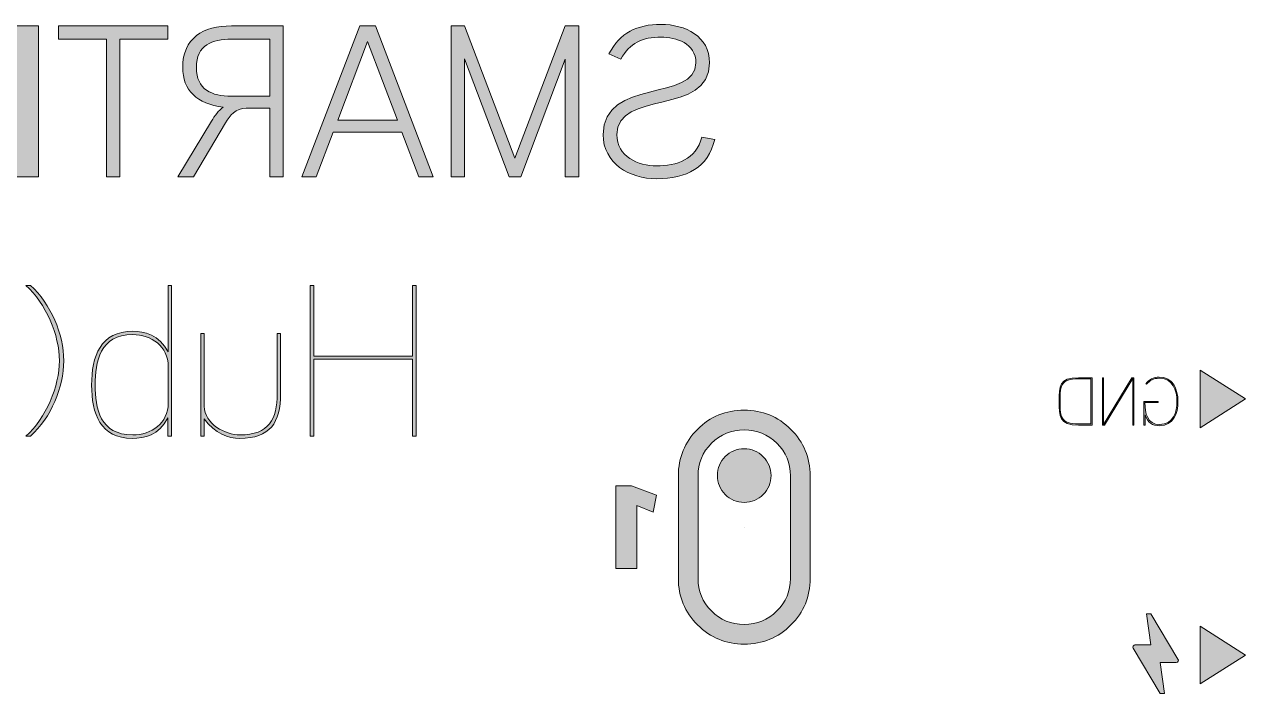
# Model space of a CAD drawing. Header units: centimetres. Extents: x 0.09 to 3.73, y -8.23 to -2.14.
# Drawn here: x 1.914 to 3.733, y -3.133 to -2.136 of the extents above; entities that cross this region are included whole.
import ezdxf

# ---------------------------------------------------------------- set-up
doc = ezdxf.new("R2010")
doc.units = ezdxf.units.CM
doc.header["$MEASUREMENT"] = 0
doc.layers.add('Camada 1', color=7, linetype='Continuous', lineweight=0)

# ---------------------------------------------------------------- blocks, each defined once
blk = doc.blocks.new('Block_5')
at = {"layer": 'Camada 1', "true_color": 0x010101, "transparency": 33554687}
h = blk.add_hatch(color=18, dxfattribs=at)
h.dxf.hatch_style = 2
edge = h.paths.add_edge_path()
edge.add_spline(control_points=[(2.9862, -2.8851), (2.9862, -2.8851), (2.9862, -2.8851), (2.9862, -2.8851), (2.9862, -2.8851), (2.9862, -2.8851), (2.9862, -2.8851), (2.9862, -2.8851), (2.9862, -2.8851), (2.9862, -2.8851), (2.9862, -2.8851), (2.9862, -2.8851), (2.9862, -2.8851), (2.9862, -2.8851), (2.9862, -2.8851), (2.9862, -2.8851), (2.9862, -2.8851), (2.9862, -2.8851), (2.9862, -2.8851), (2.9862, -2.8851), (2.9862, -2.8851), (2.9862, -2.8851), (2.9862, -2.8851), (2.9862, -2.8851), (2.9862, -2.8851)], knot_values=[0, 0, 0, 0, 1, 1, 1, 2, 2, 2, 3, 3, 3, 4, 4, 4, 5, 5, 5, 6, 6, 6, 7, 7, 7, 8, 8, 8, 8], degree=3, periodic=0)
edge = h.paths.add_edge_path()
edge.add_spline(control_points=[(2.9579, -2.8366), (2.9656, -2.8443), (2.9751, -2.8482), (2.9862, -2.8482), (2.9974, -2.8482), (3.0069, -2.8443), (3.0146, -2.8366), (3.0223, -2.8289), (3.0262, -2.8194), (3.0262, -2.8082), (3.0262, -2.7973), (3.0223, -2.788), (3.0146, -2.7801), (3.0069, -2.7722), (2.9974, -2.7683), (2.9862, -2.7683), (2.9751, -2.7683), (2.9656, -2.7722), (2.9579, -2.7799), (2.9502, -2.7876), (2.9463, -2.7971), (2.9463, -2.8082), (2.9463, -2.8194), (2.9502, -2.8289), (2.9579, -2.8366)], knot_values=[0, 0, 0, 0, 1, 1, 1, 2, 2, 2, 3, 3, 3, 4, 4, 4, 5, 5, 5, 6, 6, 6, 7, 7, 7, 8, 8, 8, 8], degree=3, periodic=0)
edge = h.paths.add_edge_path()
edge.add_spline(control_points=[(2.9174, -2.9616), (2.9174, -2.9804), (2.924, -2.9965), (2.9373, -3.0099), (2.9507, -3.0234), (2.967, -3.0301), (2.9862, -3.0301), (3.0053, -3.0301), (3.0215, -3.0234), (3.035, -3.0099), (3.0484, -2.9965), (3.0551, -2.9804), (3.0551, -2.9616), (3.0551, -2.9616), (3.0551, -2.8086), (3.0551, -2.8086), (3.0551, -2.7896), (3.0484, -2.7734), (3.035, -2.7601), (3.0215, -2.7468), (3.0053, -2.7401), (2.9862, -2.7401), (2.9672, -2.7401), (2.951, -2.7468), (2.9375, -2.7601), (2.9241, -2.7734), (2.9174, -2.7897), (2.9174, -2.809), (2.9174, -2.809), (2.9174, -2.9616), (2.9174, -2.9616)], knot_values=[0, 0, 0, 0, 1, 1, 1, 2, 2, 2, 3, 3, 3, 4, 4, 4, 5, 5, 5, 6, 6, 6, 7, 7, 7, 8, 8, 8, 9, 9, 9, 10, 10, 10, 10], degree=3, periodic=0)
edge = h.paths.add_edge_path()
edge.add_spline(control_points=[(2.8881, -2.8086), (2.8881, -2.7815), (2.8976, -2.7584), (2.9166, -2.7394), (2.9356, -2.7203), (2.9588, -2.7108), (2.9862, -2.7108), (3.0134, -2.7108), (3.0365, -2.7203), (3.0557, -2.7394), (3.0749, -2.7584), (3.0844, -2.7815), (3.0844, -2.8086), (3.0844, -2.8086), (3.0844, -2.9616), (3.0844, -2.9616), (3.0844, -2.9888), (3.0749, -3.0118), (3.0559, -3.0309), (3.0369, -3.0499), (3.0136, -3.0594), (2.9862, -3.0594), (2.9591, -3.0594), (2.936, -3.0499), (2.9168, -3.0309), (2.8976, -3.0118), (2.8881, -2.9888), (2.8881, -2.9616), (2.8881, -2.9616), (2.8881, -2.8086), (2.8881, -2.8086)], knot_values=[0, 0, 0, 0, 1, 1, 1, 2, 2, 2, 3, 3, 3, 4, 4, 4, 5, 5, 5, 6, 6, 6, 7, 7, 7, 8, 8, 8, 9, 9, 9, 10, 10, 10, 10], degree=3, periodic=0)
at = {"layer": 'Camada 1', "true_color": 0x1d1d1b, "transparency": 33554687}
h = blk.add_hatch(color=250, dxfattribs=at)
h.dxf.hatch_style = 2
edge = h.paths.add_edge_path()
edge.add_spline(control_points=[(2.7948, -2.9466), (2.7948, -2.9466), (2.7948, -2.8236), (2.7948, -2.8236), (2.7948, -2.8236), (2.8185, -2.8236), (2.8185, -2.8236), (2.8185, -2.8236), (2.8554, -2.8375), (2.8554, -2.8375), (2.8554, -2.8375), (2.8506, -2.8629), (2.8506, -2.8629), (2.8506, -2.8629), (2.8262, -2.8528), (2.8262, -2.8528), (2.8262, -2.8528), (2.8262, -2.9466), (2.8262, -2.9466), (2.8262, -2.9466), (2.7948, -2.9466), (2.7948, -2.9466)], knot_values=[0, 0, 0, 0, 1, 1, 1, 2, 2, 2, 3, 3, 3, 4, 4, 4, 5, 5, 5, 6, 6, 6, 7, 7, 7, 7], degree=3, periodic=0)
at = {"layer": 'Camada 1'}
for points, knots in [([(2.8881, -2.8086), (2.8881, -2.7815), (2.8976, -2.7584), (2.9166, -2.7394), (2.9356, -2.7203), (2.9588, -2.7108), (2.9862, -2.7108), (3.0134, -2.7108), (3.0365, -2.7203), (3.0557, -2.7394), (3.0749, -2.7584), (3.0844, -2.7815), (3.0844, -2.8086), (3.0844, -2.8086), (3.0844, -2.9616), (3.0844, -2.9616), (3.0844, -2.9888), (3.0749, -3.0118), (3.0559, -3.0309), (3.0369, -3.0499), (3.0136, -3.0594), (2.9862, -3.0594), (2.9591, -3.0594), (2.936, -3.0499), (2.9168, -3.0309), (2.8976, -3.0118), (2.8881, -2.9888), (2.8881, -2.9616), (2.8881, -2.9616), (2.8881, -2.8086), (2.8881, -2.8086)], [0, 0, 0, 0, 1, 1, 1, 2, 2, 2, 3, 3, 3, 4, 4, 4, 5, 5, 5, 6, 6, 6, 7, 7, 7, 8, 8, 8, 9, 9, 9, 10, 10, 10, 10]), ([(2.9174, -2.9616), (2.9174, -2.9804), (2.924, -2.9965), (2.9373, -3.0099), (2.9507, -3.0234), (2.967, -3.0301), (2.9862, -3.0301), (3.0053, -3.0301), (3.0215, -3.0234), (3.035, -3.0099), (3.0484, -2.9965), (3.0551, -2.9804), (3.0551, -2.9616), (3.0551, -2.9616), (3.0551, -2.8086), (3.0551, -2.8086), (3.0551, -2.7896), (3.0484, -2.7734), (3.035, -2.7601), (3.0215, -2.7468), (3.0053, -2.7401), (2.9862, -2.7401), (2.9672, -2.7401), (2.951, -2.7468), (2.9375, -2.7601), (2.9241, -2.7734), (2.9174, -2.7897), (2.9174, -2.809), (2.9174, -2.809), (2.9174, -2.9616), (2.9174, -2.9616)], [0, 0, 0, 0, 1, 1, 1, 2, 2, 2, 3, 3, 3, 4, 4, 4, 5, 5, 5, 6, 6, 6, 7, 7, 7, 8, 8, 8, 9, 9, 9, 10, 10, 10, 10]), ([(2.9579, -2.8366), (2.9656, -2.8443), (2.9751, -2.8482), (2.9862, -2.8482), (2.9974, -2.8482), (3.0069, -2.8443), (3.0146, -2.8366), (3.0223, -2.8289), (3.0262, -2.8194), (3.0262, -2.8082), (3.0262, -2.7973), (3.0223, -2.788), (3.0146, -2.7801), (3.0069, -2.7722), (2.9974, -2.7683), (2.9862, -2.7683), (2.9751, -2.7683), (2.9656, -2.7722), (2.9579, -2.7799), (2.9502, -2.7876), (2.9463, -2.7971), (2.9463, -2.8082), (2.9463, -2.8194), (2.9502, -2.8289), (2.9579, -2.8366)], [0, 0, 0, 0, 1, 1, 1, 2, 2, 2, 3, 3, 3, 4, 4, 4, 5, 5, 5, 6, 6, 6, 7, 7, 7, 8, 8, 8, 8]), ([(2.7948, -2.9466), (2.7948, -2.9466), (2.7948, -2.8236), (2.7948, -2.8236), (2.7948, -2.8236), (2.8185, -2.8236), (2.8185, -2.8236), (2.8185, -2.8236), (2.8554, -2.8375), (2.8554, -2.8375), (2.8554, -2.8375), (2.8506, -2.8629), (2.8506, -2.8629), (2.8506, -2.8629), (2.8262, -2.8528), (2.8262, -2.8528), (2.8262, -2.8528), (2.8262, -2.9466), (2.8262, -2.9466), (2.8262, -2.9466), (2.7948, -2.9466), (2.7948, -2.9466)], [0, 0, 0, 0, 1, 1, 1, 2, 2, 2, 3, 3, 3, 4, 4, 4, 5, 5, 5, 6, 6, 6, 7, 7, 7, 7]), ([(2.9862, -2.8851), (2.9862, -2.8851), (2.9862, -2.8851), (2.9862, -2.8851), (2.9862, -2.8851), (2.9862, -2.8851), (2.9862, -2.8851), (2.9862, -2.8851), (2.9862, -2.8851), (2.9862, -2.8851), (2.9862, -2.8851), (2.9862, -2.8851), (2.9862, -2.8851), (2.9862, -2.8851), (2.9862, -2.8851), (2.9862, -2.8851), (2.9862, -2.8851), (2.9862, -2.8851), (2.9862, -2.8851), (2.9862, -2.8851), (2.9862, -2.8851), (2.9862, -2.8851), (2.9862, -2.8851), (2.9862, -2.8851), (2.9862, -2.8851)], [0, 0, 0, 0, 1, 1, 1, 2, 2, 2, 3, 3, 3, 4, 4, 4, 5, 5, 5, 6, 6, 6, 7, 7, 7, 8, 8, 8, 8])]:
    blk.add_open_spline(points, degree=3, knots=knots, dxfattribs=at)
blk = doc.blocks.new('Block_6')
at = {"layer": 'Camada 1', "true_color": 0x1d1d1b, "transparency": 33554687}
h = blk.add_hatch(color=250, dxfattribs=at)
h.dxf.hatch_style = 2
edge = h.paths.add_edge_path()
edge.add_spline(control_points=[(3.4569, -2.6977), (3.4569, -2.7045), (3.4563, -2.7161), (3.4603, -2.7227), (3.4639, -2.7287), (3.471, -2.7313), (3.4843, -2.7313), (3.4843, -2.7313), (3.5027, -2.7313), (3.5027, -2.7313), (3.5027, -2.7313), (3.5027, -2.664), (3.5027, -2.664), (3.5027, -2.664), (3.4843, -2.664), (3.4843, -2.664), (3.471, -2.664), (3.4639, -2.6666), (3.4603, -2.6726), (3.4563, -2.6793), (3.4569, -2.6909), (3.4569, -2.6977)], knot_values=[0, 0, 0, 0, 1, 1, 1, 2, 2, 2, 3, 3, 3, 4, 4, 4, 5, 5, 5, 6, 6, 6, 7, 7, 7, 7], degree=3, periodic=0)
edge = h.paths.add_edge_path()
edge.add_spline(control_points=[(3.4553, -2.6977), (3.4553, -2.675), (3.4556, -2.6624), (3.484, -2.6624), (3.484, -2.6624), (3.5043, -2.6624), (3.5043, -2.6624), (3.5043, -2.6624), (3.5043, -2.733), (3.5043, -2.733), (3.5043, -2.733), (3.484, -2.733), (3.484, -2.733), (3.4556, -2.733), (3.4553, -2.7203), (3.4553, -2.6977)], knot_values=[0, 0, 0, 0, 1, 1, 1, 2, 2, 2, 3, 3, 3, 4, 4, 4, 5, 5, 5, 5], degree=3, periodic=0)
h = blk.add_hatch(color=250, dxfattribs=at)
h.dxf.hatch_style = 2
edge = h.paths.add_edge_path()
edge.add_spline(control_points=[(3.5198, -2.6624), (3.5198, -2.6624), (3.5214, -2.6624), (3.5214, -2.6624), (3.5214, -2.6624), (3.5214, -2.7319), (3.5214, -2.7319), (3.5214, -2.7319), (3.5638, -2.6624), (3.5638, -2.6624), (3.5638, -2.6624), (3.5668, -2.6624), (3.5668, -2.6624), (3.5668, -2.6624), (3.5668, -2.733), (3.5668, -2.733), (3.5668, -2.733), (3.5652, -2.733), (3.5652, -2.733), (3.5652, -2.733), (3.5652, -2.6635), (3.5652, -2.6635), (3.5652, -2.6635), (3.5227, -2.733), (3.5227, -2.733), (3.5227, -2.733), (3.5198, -2.733), (3.5198, -2.733), (3.5198, -2.733), (3.5198, -2.6624), (3.5198, -2.6624)], knot_values=[0, 0, 0, 0, 1, 1, 1, 2, 2, 2, 3, 3, 3, 4, 4, 4, 5, 5, 5, 6, 6, 6, 7, 7, 7, 8, 8, 8, 9, 9, 9, 10, 10, 10, 10], degree=3, periodic=0)
h = blk.add_hatch(color=250, dxfattribs=at)
h.dxf.hatch_style = 2
edge = h.paths.add_edge_path()
edge.add_spline(control_points=[(3.6027, -2.6978), (3.6027, -2.6978), (3.6027, -2.6996), (3.6027, -2.6996), (3.6027, -2.6996), (3.5831, -2.6996), (3.5831, -2.6996), (3.5831, -2.7157), (3.5868, -2.7322), (3.605, -2.7322), (3.6254, -2.7322), (3.6307, -2.7134), (3.6307, -2.6977), (3.6307, -2.6815), (3.6253, -2.6632), (3.6045, -2.6632), (3.5958, -2.6632), (3.5908, -2.6664), (3.5856, -2.6722), (3.5856, -2.6722), (3.5843, -2.6713), (3.5843, -2.6713), (3.59, -2.6648), (3.5954, -2.6615), (3.6045, -2.6615), (3.6248, -2.6615), (3.6323, -2.6794), (3.6323, -2.6977), (3.6323, -2.7159), (3.6255, -2.7339), (3.605, -2.7339), (3.5943, -2.7339), (3.5872, -2.7299), (3.5833, -2.7176), (3.5833, -2.7176), (3.5833, -2.733), (3.5833, -2.733), (3.5833, -2.733), (3.5814, -2.733), (3.5814, -2.733), (3.5814, -2.733), (3.5814, -2.6978), (3.5814, -2.6978), (3.5814, -2.6978), (3.6027, -2.6978), (3.6027, -2.6978)], knot_values=[0, 0, 0, 0, 1, 1, 1, 2, 2, 2, 3, 3, 3, 4, 4, 4, 5, 5, 5, 6, 6, 6, 7, 7, 7, 8, 8, 8, 9, 9, 9, 10, 10, 10, 11, 11, 11, 12, 12, 12, 13, 13, 13, 14, 14, 14, 15, 15, 15, 15], degree=3, periodic=0)
at = {"layer": 'Camada 1'}
for points, knots in [([(3.4553, -2.6977), (3.4553, -2.675), (3.4556, -2.6624), (3.484, -2.6624), (3.484, -2.6624), (3.5043, -2.6624), (3.5043, -2.6624), (3.5043, -2.6624), (3.5043, -2.733), (3.5043, -2.733), (3.5043, -2.733), (3.484, -2.733), (3.484, -2.733), (3.4556, -2.733), (3.4553, -2.7203), (3.4553, -2.6977)], [0, 0, 0, 0, 1, 1, 1, 2, 2, 2, 3, 3, 3, 4, 4, 4, 5, 5, 5, 5]), ([(3.4569, -2.6977), (3.4569, -2.7045), (3.4563, -2.7161), (3.4603, -2.7227), (3.4639, -2.7287), (3.471, -2.7313), (3.4843, -2.7313), (3.4843, -2.7313), (3.5027, -2.7313), (3.5027, -2.7313), (3.5027, -2.7313), (3.5027, -2.664), (3.5027, -2.664), (3.5027, -2.664), (3.4843, -2.664), (3.4843, -2.664), (3.471, -2.664), (3.4639, -2.6666), (3.4603, -2.6726), (3.4563, -2.6793), (3.4569, -2.6909), (3.4569, -2.6977)], [0, 0, 0, 0, 1, 1, 1, 2, 2, 2, 3, 3, 3, 4, 4, 4, 5, 5, 5, 6, 6, 6, 7, 7, 7, 7]), ([(3.5198, -2.6624), (3.5198, -2.6624), (3.5214, -2.6624), (3.5214, -2.6624), (3.5214, -2.6624), (3.5214, -2.7319), (3.5214, -2.7319), (3.5214, -2.7319), (3.5638, -2.6624), (3.5638, -2.6624), (3.5638, -2.6624), (3.5668, -2.6624), (3.5668, -2.6624), (3.5668, -2.6624), (3.5668, -2.733), (3.5668, -2.733), (3.5668, -2.733), (3.5652, -2.733), (3.5652, -2.733), (3.5652, -2.733), (3.5652, -2.6635), (3.5652, -2.6635), (3.5652, -2.6635), (3.5227, -2.733), (3.5227, -2.733), (3.5227, -2.733), (3.5198, -2.733), (3.5198, -2.733), (3.5198, -2.733), (3.5198, -2.6624), (3.5198, -2.6624)], [0, 0, 0, 0, 1, 1, 1, 2, 2, 2, 3, 3, 3, 4, 4, 4, 5, 5, 5, 6, 6, 6, 7, 7, 7, 8, 8, 8, 9, 9, 9, 10, 10, 10, 10]), ([(3.6027, -2.6978), (3.6027, -2.6978), (3.6027, -2.6996), (3.6027, -2.6996), (3.6027, -2.6996), (3.5831, -2.6996), (3.5831, -2.6996), (3.5831, -2.7157), (3.5868, -2.7322), (3.605, -2.7322), (3.6254, -2.7322), (3.6307, -2.7134), (3.6307, -2.6977), (3.6307, -2.6815), (3.6253, -2.6632), (3.6045, -2.6632), (3.5958, -2.6632), (3.5908, -2.6664), (3.5856, -2.6722), (3.5856, -2.6722), (3.5843, -2.6713), (3.5843, -2.6713), (3.59, -2.6648), (3.5954, -2.6615), (3.6045, -2.6615), (3.6248, -2.6615), (3.6323, -2.6794), (3.6323, -2.6977), (3.6323, -2.7159), (3.6255, -2.7339), (3.605, -2.7339), (3.5943, -2.7339), (3.5872, -2.7299), (3.5833, -2.7176), (3.5833, -2.7176), (3.5833, -2.733), (3.5833, -2.733), (3.5833, -2.733), (3.5814, -2.733), (3.5814, -2.733), (3.5814, -2.733), (3.5814, -2.6978), (3.5814, -2.6978), (3.5814, -2.6978), (3.6027, -2.6978), (3.6027, -2.6978)], [0, 0, 0, 0, 1, 1, 1, 2, 2, 2, 3, 3, 3, 4, 4, 4, 5, 5, 5, 6, 6, 6, 7, 7, 7, 8, 8, 8, 9, 9, 9, 10, 10, 10, 11, 11, 11, 12, 12, 12, 13, 13, 13, 14, 14, 14, 15, 15, 15, 15])]:
    blk.add_open_spline(points, degree=3, knots=knots, dxfattribs=at)
blk = doc.blocks.new('Block_19')
at = {"layer": 'Camada 1', "true_color": 0x1d1d1b, "transparency": 33554687}
h = blk.add_hatch(color=250, dxfattribs=at)
h.dxf.hatch_style = 2
edge = h.paths.add_edge_path()
edge.add_spline(control_points=[(1.7886, -2.3111), (1.7886, -2.3111), (1.8817, -2.3111), (1.8817, -2.3111), (1.8817, -2.3111), (1.8817, -2.1382), (1.8817, -2.1382), (1.8817, -2.1382), (1.9348, -2.1382), (1.9348, -2.1382), (1.9348, -2.1382), (1.9348, -2.363), (1.9348, -2.363), (1.9348, -2.363), (1.7886, -2.363), (1.7886, -2.363), (1.7886, -2.363), (1.7886, -2.3111), (1.7886, -2.3111)], knot_values=[0, 0, 0, 0, 1, 1, 1, 2, 2, 2, 3, 3, 3, 4, 4, 4, 5, 5, 5, 6, 6, 6, 6], degree=3, periodic=0)
h = blk.add_hatch(color=250, dxfattribs=at)
h.dxf.hatch_style = 2
edge = h.paths.add_edge_path()
edge.add_spline(control_points=[(1.9648, -2.1382), (1.9648, -2.1382), (2.1278, -2.1382), (2.1278, -2.1382), (2.1278, -2.1382), (2.1278, -2.1578), (2.1278, -2.1578), (2.1278, -2.1578), (2.0563, -2.1578), (2.0563, -2.1578), (2.0563, -2.1578), (2.0563, -2.363), (2.0563, -2.363), (2.0563, -2.363), (2.0363, -2.363), (2.0363, -2.363), (2.0363, -2.363), (2.0363, -2.1578), (2.0363, -2.1578), (2.0363, -2.1578), (1.9648, -2.1578), (1.9648, -2.1578), (1.9648, -2.1578), (1.9648, -2.1382), (1.9648, -2.1382)], knot_values=[0, 0, 0, 0, 1, 1, 1, 2, 2, 2, 3, 3, 3, 4, 4, 4, 5, 5, 5, 6, 6, 6, 7, 7, 7, 8, 8, 8, 8], degree=3, periodic=0)
h = blk.add_hatch(color=250, dxfattribs=at)
h.dxf.hatch_style = 2
edge = h.paths.add_edge_path()
edge.add_spline(control_points=[(2.1701, -2.2), (2.1701, -2.2332), (2.1933, -2.2429), (2.2223, -2.2429), (2.2223, -2.2429), (2.2796, -2.2429), (2.2796, -2.2429), (2.2796, -2.2429), (2.2796, -2.1578), (2.2796, -2.1578), (2.2796, -2.1578), (2.2223, -2.1578), (2.2223, -2.1578), (2.1939, -2.1578), (2.1701, -2.1665), (2.1701, -2.2)], knot_values=[0, 0, 0, 0, 1, 1, 1, 2, 2, 2, 3, 3, 3, 4, 4, 4, 5, 5, 5, 5], degree=3, periodic=0)
edge = h.paths.add_edge_path()
edge.add_spline(control_points=[(2.1498, -2.2), (2.1498, -2.1562), (2.1801, -2.1382), (2.2223, -2.1382), (2.2223, -2.1382), (2.2995, -2.1382), (2.2995, -2.1382), (2.2995, -2.1382), (2.2995, -2.363), (2.2995, -2.363), (2.2995, -2.363), (2.2796, -2.363), (2.2796, -2.363), (2.2796, -2.363), (2.2796, -2.2609), (2.2796, -2.2609), (2.2796, -2.2609), (2.2445, -2.2609), (2.2445, -2.2609), (2.228, -2.2609), (2.2203, -2.2715), (2.2136, -2.2828), (2.2136, -2.2828), (2.1659, -2.363), (2.1659, -2.363), (2.1659, -2.363), (2.1424, -2.363), (2.1424, -2.363), (2.1424, -2.363), (2.1926, -2.2802), (2.1926, -2.2802), (2.1974, -2.2722), (2.2032, -2.2641), (2.2103, -2.2593), (2.1707, -2.2545), (2.1498, -2.2338), (2.1498, -2.2)], knot_values=[0, 0, 0, 0, 1, 1, 1, 2, 2, 2, 3, 3, 3, 4, 4, 4, 5, 5, 5, 6, 6, 6, 7, 7, 7, 8, 8, 8, 9, 9, 9, 10, 10, 10, 11, 11, 11, 12, 12, 12, 12], degree=3, periodic=0)
h = blk.add_hatch(color=250, dxfattribs=at)
h.dxf.hatch_style = 2
edge = h.paths.add_edge_path()
edge.add_spline(control_points=[(2.4697, -2.2786), (2.4697, -2.2786), (2.4252, -2.1614), (2.4252, -2.1614), (2.4252, -2.1614), (2.3808, -2.2786), (2.3808, -2.2786), (2.3808, -2.2786), (2.4697, -2.2786), (2.4697, -2.2786)], knot_values=[0, 0, 0, 0, 1, 1, 1, 2, 2, 2, 3, 3, 3, 3], degree=3, periodic=0)
edge = h.paths.add_edge_path()
edge.add_spline(control_points=[(2.4136, -2.1382), (2.4136, -2.1382), (2.4368, -2.1382), (2.4368, -2.1382), (2.4368, -2.1382), (2.5231, -2.363), (2.5231, -2.363), (2.5231, -2.363), (2.5016, -2.363), (2.5016, -2.363), (2.5016, -2.363), (2.4764, -2.2963), (2.4764, -2.2963), (2.4764, -2.2963), (2.374, -2.2963), (2.374, -2.2963), (2.374, -2.2963), (2.3486, -2.363), (2.3486, -2.363), (2.3486, -2.363), (2.3273, -2.363), (2.3273, -2.363), (2.3273, -2.363), (2.4136, -2.1382), (2.4136, -2.1382)], knot_values=[0, 0, 0, 0, 1, 1, 1, 2, 2, 2, 3, 3, 3, 4, 4, 4, 5, 5, 5, 6, 6, 6, 7, 7, 7, 8, 8, 8, 8], degree=3, periodic=0)
h = blk.add_hatch(color=250, dxfattribs=at)
h.dxf.hatch_style = 2
edge = h.paths.add_edge_path()
edge.add_spline(control_points=[(2.5496, -2.1382), (2.5496, -2.1382), (2.5696, -2.1382), (2.5696, -2.1382), (2.5696, -2.1382), (2.6446, -2.3353), (2.6446, -2.3353), (2.6446, -2.3353), (2.7194, -2.1382), (2.7194, -2.1382), (2.7194, -2.1382), (2.7397, -2.1382), (2.7397, -2.1382), (2.7397, -2.1382), (2.7397, -2.363), (2.7397, -2.363), (2.7397, -2.363), (2.7197, -2.363), (2.7197, -2.363), (2.7197, -2.363), (2.7197, -2.1878), (2.7197, -2.1878), (2.7197, -2.1878), (2.6533, -2.363), (2.6533, -2.363), (2.6533, -2.363), (2.6363, -2.363), (2.6363, -2.363), (2.6363, -2.363), (2.5696, -2.1871), (2.5696, -2.1871), (2.5696, -2.1871), (2.5696, -2.363), (2.5696, -2.363), (2.5696, -2.363), (2.5496, -2.363), (2.5496, -2.363), (2.5496, -2.363), (2.5496, -2.1382), (2.5496, -2.1382)], knot_values=[0, 0, 0, 0, 1, 1, 1, 2, 2, 2, 3, 3, 3, 4, 4, 4, 5, 5, 5, 6, 6, 6, 7, 7, 7, 8, 8, 8, 9, 9, 9, 10, 10, 10, 11, 11, 11, 12, 12, 12, 13, 13, 13, 13], degree=3, periodic=0)
h = blk.add_hatch(color=250, dxfattribs=at)
h.dxf.hatch_style = 2
edge = h.paths.add_edge_path()
edge.add_spline(control_points=[(2.7761, -2.3002), (2.7761, -2.2151), (2.9143, -2.2516), (2.9143, -2.1933), (2.9143, -2.1636), (2.8846, -2.1549), (2.8624, -2.1549), (2.835, -2.1549), (2.8154, -2.1633), (2.8025, -2.1878), (2.8025, -2.1878), (2.7848, -2.1797), (2.7848, -2.1797), (2.8009, -2.1485), (2.8263, -2.1359), (2.8624, -2.1359), (2.8988, -2.1359), (2.9346, -2.1536), (2.9346, -2.1933), (2.9346, -2.2725), (2.7964, -2.2332), (2.7964, -2.3002), (2.7964, -2.3327), (2.8283, -2.3469), (2.8556, -2.3469), (2.8853, -2.3469), (2.9149, -2.3369), (2.923, -2.3041), (2.923, -2.3041), (2.9423, -2.3076), (2.9423, -2.3076), (2.9323, -2.3491), (2.9007, -2.3659), (2.8556, -2.3659), (2.8151, -2.3659), (2.7761, -2.343), (2.7761, -2.3002)], knot_values=[0, 0, 0, 0, 1, 1, 1, 2, 2, 2, 3, 3, 3, 4, 4, 4, 5, 5, 5, 6, 6, 6, 7, 7, 7, 8, 8, 8, 9, 9, 9, 10, 10, 10, 11, 11, 11, 12, 12, 12, 12], degree=3, periodic=0)
h = blk.add_hatch(color=250, dxfattribs=at)
h.dxf.hatch_style = 2
edge = h.paths.add_edge_path()
edge.add_spline(control_points=[(1.9725, -2.6372), (1.9725, -2.6771), (1.9539, -2.7213), (1.9229, -2.7496), (1.9229, -2.7496), (1.9162, -2.7496), (1.9162, -2.7496), (1.9461, -2.7232), (1.9661, -2.6749), (1.9661, -2.6372), (1.9661, -2.5992), (1.9461, -2.5515), (1.9162, -2.5248), (1.9162, -2.5248), (1.9229, -2.5248), (1.9229, -2.5248), (1.9535, -2.5525), (1.9725, -2.5973), (1.9725, -2.6372)], knot_values=[0, 0, 0, 0, 1, 1, 1, 2, 2, 2, 3, 3, 3, 4, 4, 4, 5, 5, 5, 6, 6, 6, 6], degree=3, periodic=0)
h = blk.add_hatch(color=250, dxfattribs=at)
h.dxf.hatch_style = 2
edge = h.paths.add_edge_path()
edge.add_spline(control_points=[(2.0193, -2.6733), (2.0193, -2.7081), (2.0264, -2.7477), (2.0753, -2.7477), (2.103, -2.7477), (2.1282, -2.7303), (2.1282, -2.7003), (2.1282, -2.7003), (2.1282, -2.6456), (2.1282, -2.6456), (2.1282, -2.6156), (2.103, -2.5982), (2.0753, -2.5982), (2.0264, -2.5982), (2.0193, -2.6388), (2.0193, -2.6733)], knot_values=[0, 0, 0, 0, 1, 1, 1, 2, 2, 2, 3, 3, 3, 4, 4, 4, 5, 5, 5, 5], degree=3, periodic=0)
edge = h.paths.add_edge_path()
edge.add_spline(control_points=[(2.0141, -2.6733), (2.0141, -2.6308), (2.027, -2.5931), (2.0757, -2.5931), (2.0924, -2.5931), (2.1146, -2.5986), (2.1282, -2.624), (2.1282, -2.624), (2.1282, -2.5248), (2.1282, -2.5248), (2.1282, -2.5248), (2.133, -2.5248), (2.133, -2.5248), (2.133, -2.5248), (2.133, -2.7496), (2.133, -2.7496), (2.133, -2.7496), (2.1275, -2.7496), (2.1275, -2.7496), (2.1275, -2.7496), (2.1275, -2.7223), (2.1275, -2.7223), (2.1146, -2.7483), (2.0927, -2.7528), (2.0747, -2.7528), (2.027, -2.7528), (2.0141, -2.7158), (2.0141, -2.6733)], knot_values=[0, 0, 0, 0, 1, 1, 1, 2, 2, 2, 3, 3, 3, 4, 4, 4, 5, 5, 5, 6, 6, 6, 7, 7, 7, 8, 8, 8, 9, 9, 9, 9], degree=3, periodic=0)
h = blk.add_hatch(color=250, dxfattribs=at)
h.dxf.hatch_style = 2
edge = h.paths.add_edge_path()
edge.add_spline(control_points=[(2.3399, -2.5248), (2.3399, -2.5248), (2.345, -2.5248), (2.345, -2.5248), (2.345, -2.5248), (2.345, -2.6304), (2.345, -2.6304), (2.345, -2.6304), (2.4922, -2.6304), (2.4922, -2.6304), (2.4922, -2.6304), (2.4922, -2.5248), (2.4922, -2.5248), (2.4922, -2.5248), (2.4974, -2.5248), (2.4974, -2.5248), (2.4974, -2.5248), (2.4974, -2.7496), (2.4974, -2.7496), (2.4974, -2.7496), (2.4922, -2.7496), (2.4922, -2.7496), (2.4922, -2.7496), (2.4922, -2.635), (2.4922, -2.635), (2.4922, -2.635), (2.345, -2.635), (2.345, -2.635), (2.345, -2.635), (2.345, -2.7496), (2.345, -2.7496), (2.345, -2.7496), (2.3399, -2.7496), (2.3399, -2.7496), (2.3399, -2.7496), (2.3399, -2.5248), (2.3399, -2.5248)], knot_values=[0, 0, 0, 0, 1, 1, 1, 2, 2, 2, 3, 3, 3, 4, 4, 4, 5, 5, 5, 6, 6, 6, 7, 7, 7, 8, 8, 8, 9, 9, 9, 10, 10, 10, 11, 11, 11, 12, 12, 12, 12], degree=3, periodic=0)
h = blk.add_hatch(color=250, dxfattribs=at)
h.dxf.hatch_style = 2
edge = h.paths.add_edge_path()
edge.add_spline(control_points=[(2.1768, -2.5963), (2.1768, -2.5963), (2.182, -2.5963), (2.182, -2.5963), (2.182, -2.5963), (2.182, -2.7048), (2.182, -2.7048), (2.182, -2.7319), (2.2139, -2.7477), (2.2348, -2.7477), (2.2789, -2.7477), (2.2905, -2.7239), (2.2905, -2.6862), (2.2905, -2.6862), (2.2905, -2.5963), (2.2905, -2.5963), (2.2905, -2.5963), (2.2957, -2.5963), (2.2957, -2.5963), (2.2957, -2.5963), (2.2957, -2.6858), (2.2957, -2.6858), (2.2957, -2.73), (2.2796, -2.7528), (2.2348, -2.7528), (2.2181, -2.7528), (2.1978, -2.7454), (2.1817, -2.7239), (2.1817, -2.7239), (2.182, -2.7496), (2.182, -2.7496), (2.182, -2.7496), (2.1768, -2.7496), (2.1768, -2.7496), (2.1768, -2.7496), (2.1768, -2.5963), (2.1768, -2.5963)], knot_values=[0, 0, 0, 0, 1, 1, 1, 2, 2, 2, 3, 3, 3, 4, 4, 4, 5, 5, 5, 6, 6, 6, 7, 7, 7, 8, 8, 8, 9, 9, 9, 10, 10, 10, 11, 11, 11, 12, 12, 12, 12], degree=3, periodic=0)
at = {"layer": 'Camada 1'}
for points, knots in [([(1.7886, -2.3111), (1.7886, -2.3111), (1.8817, -2.3111), (1.8817, -2.3111), (1.8817, -2.3111), (1.8817, -2.1382), (1.8817, -2.1382), (1.8817, -2.1382), (1.9348, -2.1382), (1.9348, -2.1382), (1.9348, -2.1382), (1.9348, -2.363), (1.9348, -2.363), (1.9348, -2.363), (1.7886, -2.363), (1.7886, -2.363), (1.7886, -2.363), (1.7886, -2.3111), (1.7886, -2.3111)], [0, 0, 0, 0, 1, 1, 1, 2, 2, 2, 3, 3, 3, 4, 4, 4, 5, 5, 5, 6, 6, 6, 6]), ([(1.9648, -2.1382), (1.9648, -2.1382), (2.1278, -2.1382), (2.1278, -2.1382), (2.1278, -2.1382), (2.1278, -2.1578), (2.1278, -2.1578), (2.1278, -2.1578), (2.0563, -2.1578), (2.0563, -2.1578), (2.0563, -2.1578), (2.0563, -2.363), (2.0563, -2.363), (2.0563, -2.363), (2.0363, -2.363), (2.0363, -2.363), (2.0363, -2.363), (2.0363, -2.1578), (2.0363, -2.1578), (2.0363, -2.1578), (1.9648, -2.1578), (1.9648, -2.1578), (1.9648, -2.1578), (1.9648, -2.1382), (1.9648, -2.1382)], [0, 0, 0, 0, 1, 1, 1, 2, 2, 2, 3, 3, 3, 4, 4, 4, 5, 5, 5, 6, 6, 6, 7, 7, 7, 8, 8, 8, 8]), ([(2.1498, -2.2), (2.1498, -2.1562), (2.1801, -2.1382), (2.2223, -2.1382), (2.2223, -2.1382), (2.2995, -2.1382), (2.2995, -2.1382), (2.2995, -2.1382), (2.2995, -2.363), (2.2995, -2.363), (2.2995, -2.363), (2.2796, -2.363), (2.2796, -2.363), (2.2796, -2.363), (2.2796, -2.2609), (2.2796, -2.2609), (2.2796, -2.2609), (2.2445, -2.2609), (2.2445, -2.2609), (2.228, -2.2609), (2.2203, -2.2715), (2.2136, -2.2828), (2.2136, -2.2828), (2.1659, -2.363), (2.1659, -2.363), (2.1659, -2.363), (2.1424, -2.363), (2.1424, -2.363), (2.1424, -2.363), (2.1926, -2.2802), (2.1926, -2.2802), (2.1974, -2.2722), (2.2032, -2.2641), (2.2103, -2.2593), (2.1707, -2.2545), (2.1498, -2.2338), (2.1498, -2.2)], [0, 0, 0, 0, 1, 1, 1, 2, 2, 2, 3, 3, 3, 4, 4, 4, 5, 5, 5, 6, 6, 6, 7, 7, 7, 8, 8, 8, 9, 9, 9, 10, 10, 10, 11, 11, 11, 12, 12, 12, 12]), ([(2.4136, -2.1382), (2.4136, -2.1382), (2.4368, -2.1382), (2.4368, -2.1382), (2.4368, -2.1382), (2.5231, -2.363), (2.5231, -2.363), (2.5231, -2.363), (2.5016, -2.363), (2.5016, -2.363), (2.5016, -2.363), (2.4764, -2.2963), (2.4764, -2.2963), (2.4764, -2.2963), (2.374, -2.2963), (2.374, -2.2963), (2.374, -2.2963), (2.3486, -2.363), (2.3486, -2.363), (2.3486, -2.363), (2.3273, -2.363), (2.3273, -2.363), (2.3273, -2.363), (2.4136, -2.1382), (2.4136, -2.1382)], [0, 0, 0, 0, 1, 1, 1, 2, 2, 2, 3, 3, 3, 4, 4, 4, 5, 5, 5, 6, 6, 6, 7, 7, 7, 8, 8, 8, 8]), ([(2.5496, -2.1382), (2.5496, -2.1382), (2.5696, -2.1382), (2.5696, -2.1382), (2.5696, -2.1382), (2.6446, -2.3353), (2.6446, -2.3353), (2.6446, -2.3353), (2.7194, -2.1382), (2.7194, -2.1382), (2.7194, -2.1382), (2.7397, -2.1382), (2.7397, -2.1382), (2.7397, -2.1382), (2.7397, -2.363), (2.7397, -2.363), (2.7397, -2.363), (2.7197, -2.363), (2.7197, -2.363), (2.7197, -2.363), (2.7197, -2.1878), (2.7197, -2.1878), (2.7197, -2.1878), (2.6533, -2.363), (2.6533, -2.363), (2.6533, -2.363), (2.6363, -2.363), (2.6363, -2.363), (2.6363, -2.363), (2.5696, -2.1871), (2.5696, -2.1871), (2.5696, -2.1871), (2.5696, -2.363), (2.5696, -2.363), (2.5696, -2.363), (2.5496, -2.363), (2.5496, -2.363), (2.5496, -2.363), (2.5496, -2.1382), (2.5496, -2.1382)], [0, 0, 0, 0, 1, 1, 1, 2, 2, 2, 3, 3, 3, 4, 4, 4, 5, 5, 5, 6, 6, 6, 7, 7, 7, 8, 8, 8, 9, 9, 9, 10, 10, 10, 11, 11, 11, 12, 12, 12, 13, 13, 13, 13]), ([(2.7761, -2.3002), (2.7761, -2.2151), (2.9143, -2.2516), (2.9143, -2.1933), (2.9143, -2.1636), (2.8846, -2.1549), (2.8624, -2.1549), (2.835, -2.1549), (2.8154, -2.1633), (2.8025, -2.1878), (2.8025, -2.1878), (2.7848, -2.1797), (2.7848, -2.1797), (2.8009, -2.1485), (2.8263, -2.1359), (2.8624, -2.1359), (2.8988, -2.1359), (2.9346, -2.1536), (2.9346, -2.1933), (2.9346, -2.2725), (2.7964, -2.2332), (2.7964, -2.3002), (2.7964, -2.3327), (2.8283, -2.3469), (2.8556, -2.3469), (2.8853, -2.3469), (2.9149, -2.3369), (2.923, -2.3041), (2.923, -2.3041), (2.9423, -2.3076), (2.9423, -2.3076), (2.9323, -2.3491), (2.9007, -2.3659), (2.8556, -2.3659), (2.8151, -2.3659), (2.7761, -2.343), (2.7761, -2.3002)], [0, 0, 0, 0, 1, 1, 1, 2, 2, 2, 3, 3, 3, 4, 4, 4, 5, 5, 5, 6, 6, 6, 7, 7, 7, 8, 8, 8, 9, 9, 9, 10, 10, 10, 11, 11, 11, 12, 12, 12, 12]), ([(2.1701, -2.2), (2.1701, -2.2332), (2.1933, -2.2429), (2.2223, -2.2429), (2.2223, -2.2429), (2.2796, -2.2429), (2.2796, -2.2429), (2.2796, -2.2429), (2.2796, -2.1578), (2.2796, -2.1578), (2.2796, -2.1578), (2.2223, -2.1578), (2.2223, -2.1578), (2.1939, -2.1578), (2.1701, -2.1665), (2.1701, -2.2)], [0, 0, 0, 0, 1, 1, 1, 2, 2, 2, 3, 3, 3, 4, 4, 4, 5, 5, 5, 5]), ([(2.4697, -2.2786), (2.4697, -2.2786), (2.4252, -2.1614), (2.4252, -2.1614), (2.4252, -2.1614), (2.3808, -2.2786), (2.3808, -2.2786), (2.3808, -2.2786), (2.4697, -2.2786), (2.4697, -2.2786)], [0, 0, 0, 0, 1, 1, 1, 2, 2, 2, 3, 3, 3, 3]), ([(1.9725, -2.6372), (1.9725, -2.6771), (1.9539, -2.7213), (1.9229, -2.7496), (1.9229, -2.7496), (1.9162, -2.7496), (1.9162, -2.7496), (1.9461, -2.7232), (1.9661, -2.6749), (1.9661, -2.6372), (1.9661, -2.5992), (1.9461, -2.5515), (1.9162, -2.5248), (1.9162, -2.5248), (1.9229, -2.5248), (1.9229, -2.5248), (1.9535, -2.5525), (1.9725, -2.5973), (1.9725, -2.6372)], [0, 0, 0, 0, 1, 1, 1, 2, 2, 2, 3, 3, 3, 4, 4, 4, 5, 5, 5, 6, 6, 6, 6]), ([(2.0141, -2.6733), (2.0141, -2.6308), (2.027, -2.5931), (2.0757, -2.5931), (2.0924, -2.5931), (2.1146, -2.5986), (2.1282, -2.624), (2.1282, -2.624), (2.1282, -2.5248), (2.1282, -2.5248), (2.1282, -2.5248), (2.133, -2.5248), (2.133, -2.5248), (2.133, -2.5248), (2.133, -2.7496), (2.133, -2.7496), (2.133, -2.7496), (2.1275, -2.7496), (2.1275, -2.7496), (2.1275, -2.7496), (2.1275, -2.7223), (2.1275, -2.7223), (2.1146, -2.7483), (2.0927, -2.7528), (2.0747, -2.7528), (2.027, -2.7528), (2.0141, -2.7158), (2.0141, -2.6733)], [0, 0, 0, 0, 1, 1, 1, 2, 2, 2, 3, 3, 3, 4, 4, 4, 5, 5, 5, 6, 6, 6, 7, 7, 7, 8, 8, 8, 9, 9, 9, 9]), ([(2.3399, -2.5248), (2.3399, -2.5248), (2.345, -2.5248), (2.345, -2.5248), (2.345, -2.5248), (2.345, -2.6304), (2.345, -2.6304), (2.345, -2.6304), (2.4922, -2.6304), (2.4922, -2.6304), (2.4922, -2.6304), (2.4922, -2.5248), (2.4922, -2.5248), (2.4922, -2.5248), (2.4974, -2.5248), (2.4974, -2.5248), (2.4974, -2.5248), (2.4974, -2.7496), (2.4974, -2.7496), (2.4974, -2.7496), (2.4922, -2.7496), (2.4922, -2.7496), (2.4922, -2.7496), (2.4922, -2.635), (2.4922, -2.635), (2.4922, -2.635), (2.345, -2.635), (2.345, -2.635), (2.345, -2.635), (2.345, -2.7496), (2.345, -2.7496), (2.345, -2.7496), (2.3399, -2.7496), (2.3399, -2.7496), (2.3399, -2.7496), (2.3399, -2.5248), (2.3399, -2.5248)], [0, 0, 0, 0, 1, 1, 1, 2, 2, 2, 3, 3, 3, 4, 4, 4, 5, 5, 5, 6, 6, 6, 7, 7, 7, 8, 8, 8, 9, 9, 9, 10, 10, 10, 11, 11, 11, 12, 12, 12, 12]), ([(2.0193, -2.6733), (2.0193, -2.7081), (2.0264, -2.7477), (2.0753, -2.7477), (2.103, -2.7477), (2.1282, -2.7303), (2.1282, -2.7003), (2.1282, -2.7003), (2.1282, -2.6456), (2.1282, -2.6456), (2.1282, -2.6156), (2.103, -2.5982), (2.0753, -2.5982), (2.0264, -2.5982), (2.0193, -2.6388), (2.0193, -2.6733)], [0, 0, 0, 0, 1, 1, 1, 2, 2, 2, 3, 3, 3, 4, 4, 4, 5, 5, 5, 5]), ([(2.1768, -2.5963), (2.1768, -2.5963), (2.182, -2.5963), (2.182, -2.5963), (2.182, -2.5963), (2.182, -2.7048), (2.182, -2.7048), (2.182, -2.7319), (2.2139, -2.7477), (2.2348, -2.7477), (2.2789, -2.7477), (2.2905, -2.7239), (2.2905, -2.6862), (2.2905, -2.6862), (2.2905, -2.5963), (2.2905, -2.5963), (2.2905, -2.5963), (2.2957, -2.5963), (2.2957, -2.5963), (2.2957, -2.5963), (2.2957, -2.6858), (2.2957, -2.6858), (2.2957, -2.73), (2.2796, -2.7528), (2.2348, -2.7528), (2.2181, -2.7528), (2.1978, -2.7454), (2.1817, -2.7239), (2.1817, -2.7239), (2.182, -2.7496), (2.182, -2.7496), (2.182, -2.7496), (2.1768, -2.7496), (2.1768, -2.7496), (2.1768, -2.7496), (2.1768, -2.5963), (2.1768, -2.5963)], [0, 0, 0, 0, 1, 1, 1, 2, 2, 2, 3, 3, 3, 4, 4, 4, 5, 5, 5, 6, 6, 6, 7, 7, 7, 8, 8, 8, 9, 9, 9, 10, 10, 10, 11, 11, 11, 12, 12, 12, 12])]:
    blk.add_open_spline(points, degree=3, knots=knots, dxfattribs=at)

msp = doc.modelspace()

# ---------------------------------------------------------------- hatches: boundary and pattern name
at = {"layer": 'Camada 1', "true_color": 0x010101, "transparency": 33554687}
h = msp.add_hatch(color=18, dxfattribs=at)
h.dxf.hatch_style = 2
edge = h.paths.add_edge_path()
edge.add_spline(control_points=[(3.7331, -2.694), (3.7331, -2.694), (3.6654, -2.651), (3.6654, -2.651), (3.6654, -2.651), (3.6654, -2.737), (3.6654, -2.737), (3.6654, -2.737), (3.7331, -2.694), (3.7331, -2.694)], knot_values=[0, 0, 0, 0, 1, 1, 1, 2, 2, 2, 3, 3, 3, 3], degree=3, periodic=0)
h = msp.add_hatch(color=18, dxfattribs=at)
h.dxf.hatch_style = 2
edge = h.paths.add_edge_path()
edge.add_spline(control_points=[(3.6125, -3.1332), (3.6125, -3.1332), (3.6059, -3.0867), (3.6059, -3.0867), (3.6059, -3.0867), (3.6298, -3.0867), (3.6298, -3.0867), (3.6311, -3.0867), (3.632, -3.0861), (3.6327, -3.085), (3.6333, -3.0839), (3.6332, -3.0829), (3.6323, -3.082), (3.6323, -3.082), (3.592, -3.0142), (3.592, -3.0142), (3.592, -3.0142), (3.5854, -3.0142), (3.5854, -3.0142), (3.5854, -3.0142), (3.592, -3.0607), (3.592, -3.0607), (3.592, -3.0607), (3.5682, -3.0607), (3.5682, -3.0607), (3.5673, -3.0607), (3.5665, -3.0612), (3.5657, -3.0623), (3.565, -3.0635), (3.5649, -3.0645), (3.5656, -3.0654), (3.5656, -3.0654), (3.6059, -3.1332), (3.6059, -3.1332), (3.6059, -3.1332), (3.6125, -3.1332), (3.6125, -3.1332)], knot_values=[0, 0, 0, 0, 1, 1, 1, 2, 2, 2, 3, 3, 3, 4, 4, 4, 5, 5, 5, 6, 6, 6, 7, 7, 7, 8, 8, 8, 9, 9, 9, 10, 10, 10, 11, 11, 11, 12, 12, 12, 12], degree=3, periodic=0)
h = msp.add_hatch(color=18, dxfattribs=at)
h.dxf.hatch_style = 2
edge = h.paths.add_edge_path()
edge.add_spline(control_points=[(3.7331, -3.0757), (3.7331, -3.0757), (3.6654, -3.0327), (3.6654, -3.0327), (3.6654, -3.0327), (3.6654, -3.1187), (3.6654, -3.1187), (3.6654, -3.1187), (3.7331, -3.0757), (3.7331, -3.0757)], knot_values=[0, 0, 0, 0, 1, 1, 1, 2, 2, 2, 3, 3, 3, 3], degree=3, periodic=0)

# ---------------------------------------------------------------- linework, layer by layer
at = {"layer": 'Camada 1'}
for points, knots in [([(3.7331, -2.694), (3.7331, -2.694), (3.6654, -2.651), (3.6654, -2.651), (3.6654, -2.651), (3.6654, -2.737), (3.6654, -2.737), (3.6654, -2.737), (3.7331, -2.694), (3.7331, -2.694)], [0, 0, 0, 0, 1, 1, 1, 2, 2, 2, 3, 3, 3, 3]), ([(3.6125, -3.1332), (3.6125, -3.1332), (3.6059, -3.0867), (3.6059, -3.0867), (3.6059, -3.0867), (3.6298, -3.0867), (3.6298, -3.0867), (3.6311, -3.0867), (3.632, -3.0861), (3.6327, -3.085), (3.6333, -3.0839), (3.6332, -3.0829), (3.6323, -3.082), (3.6323, -3.082), (3.592, -3.0142), (3.592, -3.0142), (3.592, -3.0142), (3.5854, -3.0142), (3.5854, -3.0142), (3.5854, -3.0142), (3.592, -3.0607), (3.592, -3.0607), (3.592, -3.0607), (3.5682, -3.0607), (3.5682, -3.0607), (3.5673, -3.0607), (3.5665, -3.0612), (3.5657, -3.0623), (3.565, -3.0635), (3.5649, -3.0645), (3.5656, -3.0654), (3.5656, -3.0654), (3.6059, -3.1332), (3.6059, -3.1332), (3.6059, -3.1332), (3.6125, -3.1332), (3.6125, -3.1332)], [0, 0, 0, 0, 1, 1, 1, 2, 2, 2, 3, 3, 3, 4, 4, 4, 5, 5, 5, 6, 6, 6, 7, 7, 7, 8, 8, 8, 9, 9, 9, 10, 10, 10, 11, 11, 11, 12, 12, 12, 12]), ([(3.7331, -3.0757), (3.7331, -3.0757), (3.6654, -3.0327), (3.6654, -3.0327), (3.6654, -3.0327), (3.6654, -3.1187), (3.6654, -3.1187), (3.6654, -3.1187), (3.7331, -3.0757), (3.7331, -3.0757)], [0, 0, 0, 0, 1, 1, 1, 2, 2, 2, 3, 3, 3, 3])]:
    msp.add_open_spline(points, degree=3, knots=knots, dxfattribs=at)

# ---------------------------------------------------------------- block references
for name in ['Block_19', 'Block_6', 'Block_5']:
    msp.add_blockref(name, (0, 0), dxfattribs=at)

doc.saveas('drawing.dxf')
